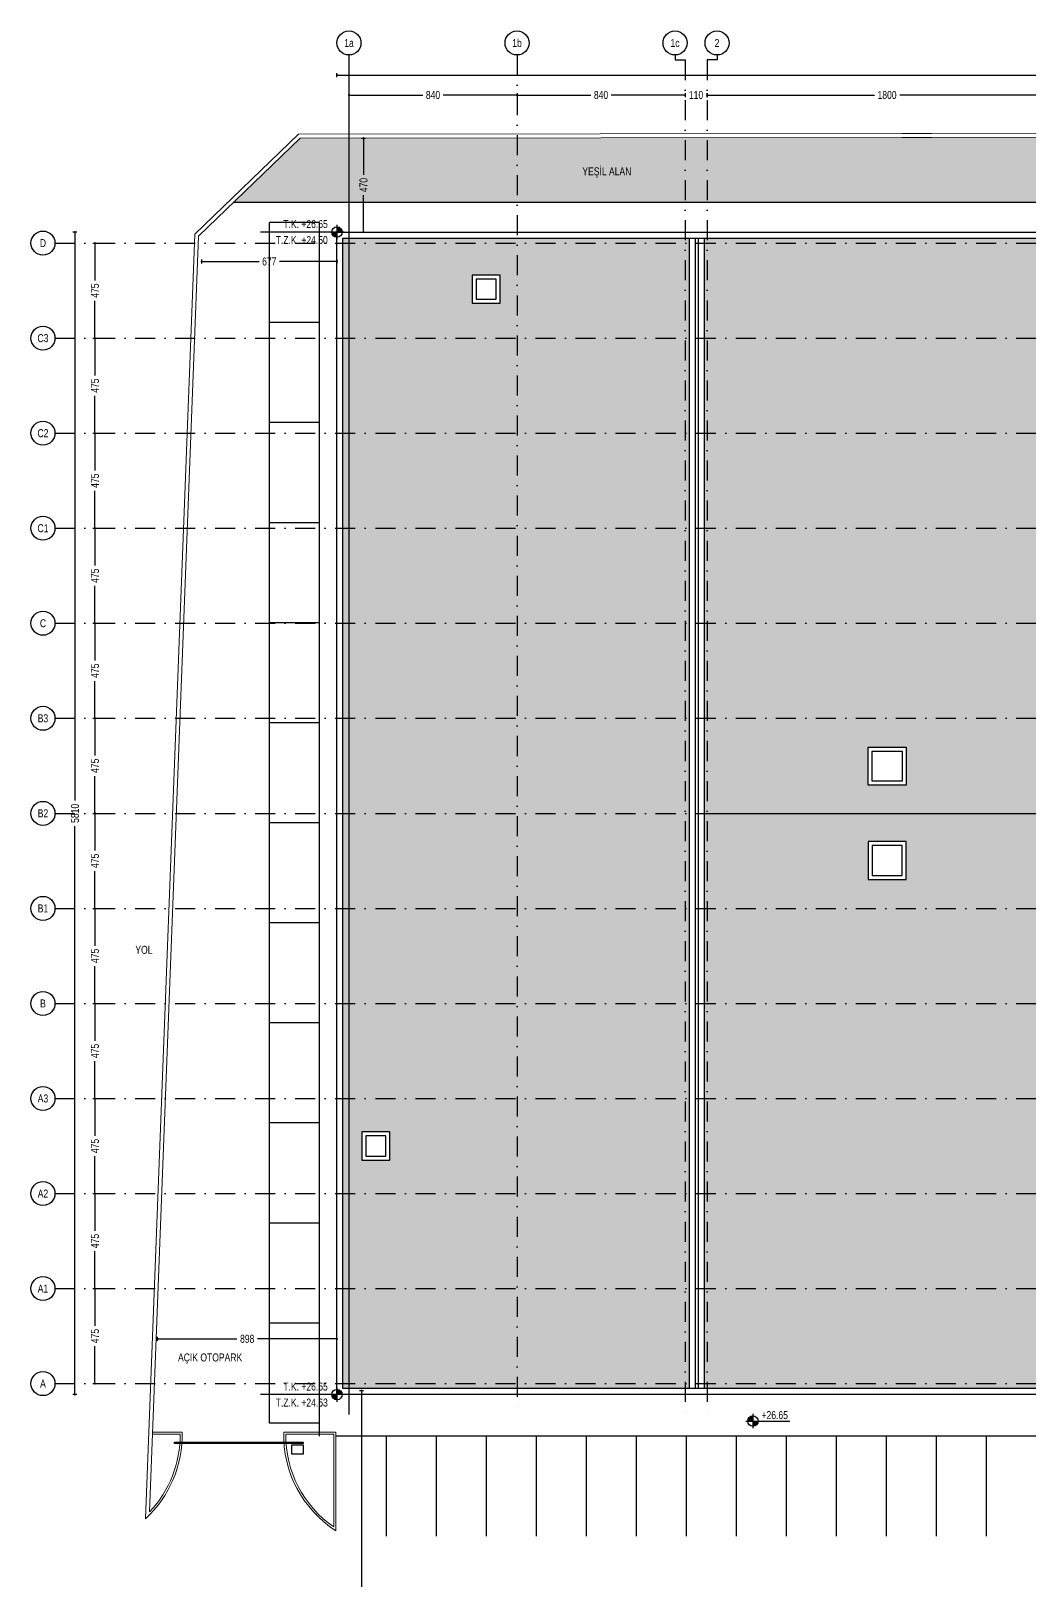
# Model space of a CAD drawing. Header units: centimetres. Extents: x 26569 to 160723, y -3143 to 14565.
# Drawn here: x 30531 to 33025, y -78 to 3793 of the extents above; entities that cross this region are included whole.
import ezdxf
from ezdxf.enums import TextEntityAlignment as Align

# ---------------------------------------------------------------- set-up
doc = ezdxf.new("R2010")
doc.units = ezdxf.units.CM
doc.header["$LTSCALE"] = 100
doc.linetypes.add('DASHDOT2', pattern=[0.5, 0.25, -0.125, 0, -0.125])
for name, color, linetype in [('A-ANNO-DIMS', 187, 'Continuous'), ('A-ANNO-GRID', 155, 'DASHDOT2'), ('A-ANNO-TEXT', 50, 'Continuous'), ('A-ELEV-01', 255, 'Continuous'), ('A-ELEV-03', 251, 'Continuous'), ('A-ROOF-OTLN', 32, 'Continuous'), ('A-WALL-INSL', 249, 'Continuous'), ('A-WALL-SNWPNL', 200, 'Continuous'), ('L-PLNT', 87, 'Continuous'), ('L-PRKG', 39, 'Continuous'), ('L-SITE-CURB', 33, 'Continuous')]:
    doc.layers.add(name, color=color, linetype=linetype)
doc.styles.add('Fields_100', font='act_simplex.shx', dxfattribs={"width": 0.8, "height": 20})
doc.styles.add('Fields_200', font='act_simplex.shx', dxfattribs={"width": 0.8, "height": 40})
doc.linetypes.add('BATTING', pattern='A,0.00254,-2.54,[134,ltypeshp.shx,S=2.54,R=0,X=-2.54,Y=0],-5.08,[134,ltypeshp.shx,S=2.54,R=180,X=2.54,Y=0],-2.54', length=10.16254)
doc.dimstyles.new('FIELDS_100', dxfattribs={"dimscale": 0, "dimtxt": 20, "dimasz": 5, "dimexe": 5, "dimexo": 5, "dimgap": 5, "dimtad": 0, "dimdec": 0, "dimzin": 0, "dimdsep": 46, "dimtxsty": 'Fields_100', "dimblk": 'DOT', "dimcen": 0.09, "dimclrt": 50, "dimadec": 0, "dimazin": 0, "dimtfac": 1, "dimtdec": 0, "dimtix": 1, "dimtofl": 0, "dimtmove": 1, "dimatfit": 3, "dimfxl": 5, "dimfxlon": 1, "dimtolj": 1, "dimtzin": 0, "dimarcsym": 0})

# ---------------------------------------------------------------- blocks, each defined once
blk = doc.blocks.new('_Dot')
at = {"color": 0, "linetype": 'ByBlock', "lineweight": -2}
blk.add_line((-0.5, 0), (-1, 0), dxfattribs=at)
at = {"color": 0, "linetype": 'ByBlock', "const_width": 0.5}
blk.add_lwpolyline([(-0.25, 0, 1), (0.25, 0, 1)], format="xyb", close=True, dxfattribs=at)
blk = doc.blocks.new('*D644')
at = {"layer": 'A-ANNO-DIMS', "color": 0, "lineweight": -2, "transparency": 16777216}
for p, q in [((32220.5, 3627.9), (32220.5, 3637.9)), ((32225.5, 3632.9), (32638.8, 3632.9)), ((33115.5, 3632.9), (32702.2, 3632.9)), ((33120.5, 3627.9), (33120.5, 3637.9))]:
    blk.add_line(p, q, dxfattribs=at)
at = {"layer": 'DEFPOINTS', "color": 0, "transparency": 16777216}
for p in [(33120.5, 3632.9), (32220.5, 3285.4), (33120.5, 3285.4)]:
    blk.add_point(p, dxfattribs=at)
at = {"layer": 'A-ANNO-DIMS', "color": 0, "lineweight": -2, "transparency": 16777216, "xscale": 5, "yscale": 5, "zscale": 5, "rotation": 180}
blk.add_blockref('_Dot', (32220.5, 3632.9), dxfattribs=at)
at = {"layer": 'A-ANNO-DIMS', "color": 0, "lineweight": -2, "transparency": 16777216, "xscale": 5, "yscale": 5, "zscale": 5}
blk.add_blockref('_Dot', (33120.5, 3632.9), dxfattribs=at)
at = {"layer": 'A-ANNO-DIMS', "color": 50, "transparency": 16777216, "insert": (32670.5, 3632.9), "char_height": 20, "attachment_point": 5, "style": 'Fields_100'}
blk.add_mtext('\\A1;1800', dxfattribs=at)
blk = doc.blocks.new('*D661')
at = {"layer": 'A-ANNO-DIMS', "color": 0, "lineweight": -2, "transparency": 16777216}
for p, q in [((31325.5, 3637.9), (31325.5, 3627.9)), ((31330.5, 3632.9), (31509.9, 3632.9)), ((31740.5, 3632.9), (31561.1, 3632.9)), ((31745.5, 3637.9), (31745.5, 3627.9))]:
    blk.add_line(p, q, dxfattribs=at)
at = {"layer": 'DEFPOINTS', "color": 0, "transparency": 16777216}
for p in [(31325.5, 3732.9), (31745.5, 3732.9), (31745.5, 3632.9)]:
    blk.add_point(p, dxfattribs=at)
at = {"layer": 'A-ANNO-DIMS', "color": 0, "lineweight": -2, "transparency": 16777216, "xscale": 5, "yscale": 5, "zscale": 5, "rotation": 180}
blk.add_blockref('_Dot', (31325.5, 3632.9), dxfattribs=at)
at = {"layer": 'A-ANNO-DIMS', "color": 0, "lineweight": -2, "transparency": 16777216, "xscale": 5, "yscale": 5, "zscale": 5}
blk.add_blockref('_Dot', (31745.5, 3632.9), dxfattribs=at)
at = {"layer": 'A-ANNO-DIMS', "color": 50, "transparency": 16777216, "insert": (31535.5, 3632.9), "char_height": 20, "attachment_point": 5, "style": 'Fields_100'}
blk.add_mtext('\\A1;840', dxfattribs=at)
blk = doc.blocks.new('*D662')
at = {"layer": 'A-ANNO-DIMS', "color": 0, "lineweight": -2, "transparency": 16777216}
for p, q in [((31745.5, 3637.9), (31745.5, 3627.9)), ((31750.5, 3632.9), (31929.9, 3632.9)), ((32160.5, 3632.9), (31981.1, 3632.9)), ((32165.5, 3637.9), (32165.5, 3627.9))]:
    blk.add_line(p, q, dxfattribs=at)
at = {"layer": 'DEFPOINTS', "color": 0, "transparency": 16777216}
for p in [(31745.5, 3732.9), (32165.5, 3720.4), (32165.5, 3632.9)]:
    blk.add_point(p, dxfattribs=at)
at = {"layer": 'A-ANNO-DIMS', "color": 0, "lineweight": -2, "transparency": 16777216, "xscale": 5, "yscale": 5, "zscale": 5, "rotation": 180}
blk.add_blockref('_Dot', (31745.5, 3632.9), dxfattribs=at)
at = {"layer": 'A-ANNO-DIMS', "color": 0, "lineweight": -2, "transparency": 16777216, "xscale": 5, "yscale": 5, "zscale": 5}
blk.add_blockref('_Dot', (32165.5, 3632.9), dxfattribs=at)
at = {"layer": 'A-ANNO-DIMS', "color": 50, "transparency": 16777216, "insert": (31955.5, 3632.9), "char_height": 20, "attachment_point": 5, "style": 'Fields_100'}
blk.add_mtext('\\A1;840', dxfattribs=at)
blk = doc.blocks.new('*D663')
at = {"layer": 'A-ANNO-DIMS', "color": 0, "lineweight": -2, "transparency": 16777216}
for p, q in [((32160.5, 3632.9), (32155.5, 3632.9)), ((32165.5, 3637.9), (32165.5, 3627.9)), ((32220.5, 3637.9), (32220.5, 3627.9)), ((32225.5, 3632.9), (32230.5, 3632.9))]:
    blk.add_line(p, q, dxfattribs=at)
at = {"layer": 'DEFPOINTS', "color": 0, "transparency": 16777216}
for p in [(32165.5, 3720.4), (32220.5, 3720.4), (32220.5, 3632.9)]:
    blk.add_point(p, dxfattribs=at)
at = {"layer": 'A-ANNO-DIMS', "color": 0, "lineweight": -2, "transparency": 16777216, "xscale": 5, "yscale": 5, "zscale": 5}
blk.add_blockref('_Dot', (32165.5, 3632.9), dxfattribs=at)
at = {"layer": 'A-ANNO-DIMS', "color": 0, "lineweight": -2, "transparency": 16777216, "xscale": 5, "yscale": 5, "zscale": 5, "rotation": 180}
blk.add_blockref('_Dot', (32220.5, 3632.9), dxfattribs=at)
at = {"layer": 'A-ANNO-DIMS', "color": 50, "transparency": 16777216, "insert": (32193, 3632.9), "char_height": 20, "attachment_point": 5, "style": 'Fields_100'}
blk.add_mtext('\\A1;110', dxfattribs=at)
blk = doc.blocks.new('*D664')
at = {"layer": 'A-ANNO-DIMS', "color": 0, "lineweight": -2, "transparency": 16777216}
for p, q in [((31295.5, 3677.9), (31295.5, 3687.9)), ((31300.5, 3682.9), (36232.5, 3682.9)), ((41243, 3682.9), (36311, 3682.9)), ((41248, 3677.9), (41248, 3687.9))]:
    blk.add_line(p, q, dxfattribs=at)
at = {"layer": 'DEFPOINTS', "color": 0, "transparency": 16777216}
for p in [(41248, 3682.9), (31295.5, 3290.4), (41248, 3290.4)]:
    blk.add_point(p, dxfattribs=at)
at = {"layer": 'A-ANNO-DIMS', "color": 0, "lineweight": -2, "transparency": 16777216, "xscale": 5, "yscale": 5, "zscale": 5, "rotation": 180}
blk.add_blockref('_Dot', (31295.5, 3682.9), dxfattribs=at)
at = {"layer": 'A-ANNO-DIMS', "color": 0, "lineweight": -2, "transparency": 16777216, "xscale": 5, "yscale": 5, "zscale": 5}
blk.add_blockref('_Dot', (41248, 3682.9), dxfattribs=at)
at = {"layer": 'A-ANNO-DIMS', "color": 50, "transparency": 16777216, "insert": (36271.7, 3682.9), "char_height": 20, "attachment_point": 5, "style": 'Fields_100'}
blk.add_mtext('\\A1;19905', dxfattribs=at)
blk = doc.blocks.new('*D665')
at = {"layer": 'A-ANNO-DIMS', "color": 0, "lineweight": -2, "transparency": 16777216}
for p, q in [((30685.6, 650.4), (30695.6, 650.4)), ((30690.6, 645.4), (30690.6, 557.2)), ((30690.6, 417.9), (30690.6, 506.1)), ((30685.6, 412.9), (30695.6, 412.9))]:
    blk.add_line(p, q, dxfattribs=at)
at = {"layer": 'DEFPOINTS', "color": 0, "transparency": 16777216}
for p in [(30590.6, 650.4), (30690.6, 650.4), (30590.6, 412.9)]:
    blk.add_point(p, dxfattribs=at)
at = {"layer": 'A-ANNO-DIMS', "color": 0, "lineweight": -2, "transparency": 16777216, "xscale": 5, "yscale": 5, "zscale": 5}
for p, rotation in [((30690.6, 650.4), 90), ((30690.6, 412.9), 270)]:
    blk.add_blockref('_Dot', p, dxfattribs=dict(at, rotation=rotation))
at = {"layer": 'A-ANNO-DIMS', "color": 50, "transparency": 16777216, "insert": (30690.6, 531.7), "char_height": 20, "attachment_point": 5, "rotation": 90, "style": 'Fields_100'}
blk.add_mtext('\\A1;475', dxfattribs=at)
blk = doc.blocks.new('*D666')
at = {"layer": 'A-ANNO-DIMS', "color": 0, "lineweight": -2, "transparency": 16777216}
for p, q in [((30685.6, 887.9), (30695.6, 887.9)), ((30690.6, 882.9), (30690.6, 794.7)), ((30690.6, 655.4), (30690.6, 743.6)), ((30685.6, 650.4), (30695.6, 650.4))]:
    blk.add_line(p, q, dxfattribs=at)
at = {"layer": 'DEFPOINTS', "color": 0, "transparency": 16777216}
for p in [(30590.6, 887.9), (30690.6, 887.9), (30590.6, 650.4)]:
    blk.add_point(p, dxfattribs=at)
at = {"layer": 'A-ANNO-DIMS', "color": 0, "lineweight": -2, "transparency": 16777216, "xscale": 5, "yscale": 5, "zscale": 5}
for p, rotation in [((30690.6, 887.9), 90), ((30690.6, 650.4), 270)]:
    blk.add_blockref('_Dot', p, dxfattribs=dict(at, rotation=rotation))
at = {"layer": 'A-ANNO-DIMS', "color": 50, "transparency": 16777216, "insert": (30690.6, 769.2), "char_height": 20, "attachment_point": 5, "rotation": 90, "style": 'Fields_100'}
blk.add_mtext('\\A1;475', dxfattribs=at)
blk = doc.blocks.new('*D667')
at = {"layer": 'A-ANNO-DIMS', "color": 0, "lineweight": -2, "transparency": 16777216}
for p, q in [((30685.6, 1125.4), (30695.6, 1125.4)), ((30690.6, 1120.4), (30690.6, 1032.2)), ((30690.6, 892.9), (30690.6, 981.1)), ((30685.6, 887.9), (30695.6, 887.9))]:
    blk.add_line(p, q, dxfattribs=at)
at = {"layer": 'DEFPOINTS', "color": 0, "transparency": 16777216}
for p in [(30590.6, 1125.4), (30690.6, 1125.4), (30590.6, 887.9)]:
    blk.add_point(p, dxfattribs=at)
at = {"layer": 'A-ANNO-DIMS', "color": 0, "lineweight": -2, "transparency": 16777216, "xscale": 5, "yscale": 5, "zscale": 5}
for p, rotation in [((30690.6, 1125.4), 90), ((30690.6, 887.9), 270)]:
    blk.add_blockref('_Dot', p, dxfattribs=dict(at, rotation=rotation))
at = {"layer": 'A-ANNO-DIMS', "color": 50, "transparency": 16777216, "insert": (30690.6, 1006.7), "char_height": 20, "attachment_point": 5, "rotation": 90, "style": 'Fields_100'}
blk.add_mtext('\\A1;475', dxfattribs=at)
blk = doc.blocks.new('*D668')
at = {"layer": 'A-ANNO-DIMS', "color": 0, "lineweight": -2, "transparency": 16777216}
for p, q in [((30685.6, 1362.9), (30695.6, 1362.9)), ((30690.6, 1357.9), (30690.6, 1269.7)), ((30690.6, 1130.4), (30690.6, 1218.6)), ((30685.6, 1125.4), (30695.6, 1125.4))]:
    blk.add_line(p, q, dxfattribs=at)
at = {"layer": 'DEFPOINTS', "color": 0, "transparency": 16777216}
for p in [(30590.6, 1362.9), (30690.6, 1362.9), (30590.6, 1125.4)]:
    blk.add_point(p, dxfattribs=at)
at = {"layer": 'A-ANNO-DIMS', "color": 0, "lineweight": -2, "transparency": 16777216, "xscale": 5, "yscale": 5, "zscale": 5}
for p, rotation in [((30690.6, 1362.9), 90), ((30690.6, 1125.4), 270)]:
    blk.add_blockref('_Dot', p, dxfattribs=dict(at, rotation=rotation))
at = {"layer": 'A-ANNO-DIMS', "color": 50, "transparency": 16777216, "insert": (30690.6, 1244.2), "char_height": 20, "attachment_point": 5, "rotation": 90, "style": 'Fields_100'}
blk.add_mtext('\\A1;475', dxfattribs=at)
blk = doc.blocks.new('*D669')
at = {"layer": 'A-ANNO-DIMS', "color": 0, "lineweight": -2, "transparency": 16777216}
for p, q in [((30685.6, 1600.4), (30695.6, 1600.4)), ((30690.6, 1595.4), (30690.6, 1507.2)), ((30690.6, 1367.9), (30690.6, 1456.1)), ((30685.6, 1362.9), (30695.6, 1362.9))]:
    blk.add_line(p, q, dxfattribs=at)
at = {"layer": 'DEFPOINTS', "color": 0, "transparency": 16777216}
for p in [(30590.6, 1600.4), (30690.6, 1600.4), (30590.6, 1362.9)]:
    blk.add_point(p, dxfattribs=at)
at = {"layer": 'A-ANNO-DIMS', "color": 0, "lineweight": -2, "transparency": 16777216, "xscale": 5, "yscale": 5, "zscale": 5}
for p, rotation in [((30690.6, 1600.4), 90), ((30690.6, 1362.9), 270)]:
    blk.add_blockref('_Dot', p, dxfattribs=dict(at, rotation=rotation))
at = {"layer": 'A-ANNO-DIMS', "color": 50, "transparency": 16777216, "insert": (30690.6, 1481.7), "char_height": 20, "attachment_point": 5, "rotation": 90, "style": 'Fields_100'}
blk.add_mtext('\\A1;475', dxfattribs=at)
blk = doc.blocks.new('*D670')
at = {"layer": 'A-ANNO-DIMS', "color": 0, "lineweight": -2, "transparency": 16777216}
for p, q in [((30685.6, 1837.9), (30695.6, 1837.9)), ((30690.6, 1832.9), (30690.6, 1744.7)), ((30690.6, 1605.4), (30690.6, 1693.6)), ((30685.6, 1600.4), (30695.6, 1600.4))]:
    blk.add_line(p, q, dxfattribs=at)
at = {"layer": 'DEFPOINTS', "color": 0, "transparency": 16777216}
for p in [(30590.6, 1837.9), (30690.6, 1837.9), (30590.6, 1600.4)]:
    blk.add_point(p, dxfattribs=at)
at = {"layer": 'A-ANNO-DIMS', "color": 0, "lineweight": -2, "transparency": 16777216, "xscale": 5, "yscale": 5, "zscale": 5}
for p, rotation in [((30690.6, 1837.9), 90), ((30690.6, 1600.4), 270)]:
    blk.add_blockref('_Dot', p, dxfattribs=dict(at, rotation=rotation))
at = {"layer": 'A-ANNO-DIMS', "color": 50, "transparency": 16777216, "insert": (30690.6, 1719.2), "char_height": 20, "attachment_point": 5, "rotation": 90, "style": 'Fields_100'}
blk.add_mtext('\\A1;475', dxfattribs=at)
blk = doc.blocks.new('*D671')
at = {"layer": 'A-ANNO-DIMS', "color": 0, "lineweight": -2, "transparency": 16777216}
for p, q in [((30685.6, 2075.4), (30695.6, 2075.4)), ((30690.6, 2070.4), (30690.6, 1982.2)), ((30690.6, 1842.9), (30690.6, 1931.1)), ((30685.6, 1837.9), (30695.6, 1837.9))]:
    blk.add_line(p, q, dxfattribs=at)
at = {"layer": 'DEFPOINTS', "color": 0, "transparency": 16777216}
for p in [(30590.6, 2075.4), (30690.6, 2075.4), (30590.6, 1837.9)]:
    blk.add_point(p, dxfattribs=at)
at = {"layer": 'A-ANNO-DIMS', "color": 0, "lineweight": -2, "transparency": 16777216, "xscale": 5, "yscale": 5, "zscale": 5}
for p, rotation in [((30690.6, 2075.4), 90), ((30690.6, 1837.9), 270)]:
    blk.add_blockref('_Dot', p, dxfattribs=dict(at, rotation=rotation))
at = {"layer": 'A-ANNO-DIMS', "color": 50, "transparency": 16777216, "insert": (30690.6, 1956.7), "char_height": 20, "attachment_point": 5, "rotation": 90, "style": 'Fields_100'}
blk.add_mtext('\\A1;475', dxfattribs=at)
blk = doc.blocks.new('*D672')
at = {"layer": 'A-ANNO-DIMS', "color": 0, "lineweight": -2, "transparency": 16777216}
for p, q in [((30685.6, 2312.9), (30695.6, 2312.9)), ((30690.6, 2307.9), (30690.6, 2219.7)), ((30690.6, 2080.4), (30690.6, 2168.6)), ((30685.6, 2075.4), (30695.6, 2075.4))]:
    blk.add_line(p, q, dxfattribs=at)
at = {"layer": 'DEFPOINTS', "color": 0, "transparency": 16777216}
for p in [(30590.6, 2312.9), (30690.6, 2312.9), (30590.6, 2075.4)]:
    blk.add_point(p, dxfattribs=at)
at = {"layer": 'A-ANNO-DIMS', "color": 0, "lineweight": -2, "transparency": 16777216, "xscale": 5, "yscale": 5, "zscale": 5}
for p, rotation in [((30690.6, 2312.9), 90), ((30690.6, 2075.4), 270)]:
    blk.add_blockref('_Dot', p, dxfattribs=dict(at, rotation=rotation))
at = {"layer": 'A-ANNO-DIMS', "color": 50, "transparency": 16777216, "insert": (30690.6, 2194.2), "char_height": 20, "attachment_point": 5, "rotation": 90, "style": 'Fields_100'}
blk.add_mtext('\\A1;475', dxfattribs=at)
blk = doc.blocks.new('*D673')
at = {"layer": 'A-ANNO-DIMS', "color": 0, "lineweight": -2, "transparency": 16777216}
for p, q in [((30685.6, 2550.4), (30695.6, 2550.4)), ((30690.6, 2545.4), (30690.6, 2457.2)), ((30690.6, 2317.9), (30690.6, 2406.1)), ((30685.6, 2312.9), (30695.6, 2312.9))]:
    blk.add_line(p, q, dxfattribs=at)
at = {"layer": 'DEFPOINTS', "color": 0, "transparency": 16777216}
for p in [(30590.6, 2550.4), (30690.6, 2550.4), (30590.6, 2312.9)]:
    blk.add_point(p, dxfattribs=at)
at = {"layer": 'A-ANNO-DIMS', "color": 0, "lineweight": -2, "transparency": 16777216, "xscale": 5, "yscale": 5, "zscale": 5}
for p, rotation in [((30690.6, 2550.4), 90), ((30690.6, 2312.9), 270)]:
    blk.add_blockref('_Dot', p, dxfattribs=dict(at, rotation=rotation))
at = {"layer": 'A-ANNO-DIMS', "color": 50, "transparency": 16777216, "insert": (30690.6, 2431.7), "char_height": 20, "attachment_point": 5, "rotation": 90, "style": 'Fields_100'}
blk.add_mtext('\\A1;475', dxfattribs=at)
blk = doc.blocks.new('*D674')
at = {"layer": 'A-ANNO-DIMS', "color": 0, "lineweight": -2, "transparency": 16777216}
for p, q in [((30685.6, 2787.9), (30695.6, 2787.9)), ((30690.6, 2782.9), (30690.6, 2694.7)), ((30690.6, 2555.4), (30690.6, 2643.6)), ((30685.6, 2550.4), (30695.6, 2550.4))]:
    blk.add_line(p, q, dxfattribs=at)
at = {"layer": 'DEFPOINTS', "color": 0, "transparency": 16777216}
for p in [(30590.6, 2787.9), (30690.6, 2787.9), (30590.6, 2550.4)]:
    blk.add_point(p, dxfattribs=at)
at = {"layer": 'A-ANNO-DIMS', "color": 0, "lineweight": -2, "transparency": 16777216, "xscale": 5, "yscale": 5, "zscale": 5}
for p, rotation in [((30690.6, 2787.9), 90), ((30690.6, 2550.4), 270)]:
    blk.add_blockref('_Dot', p, dxfattribs=dict(at, rotation=rotation))
at = {"layer": 'A-ANNO-DIMS', "color": 50, "transparency": 16777216, "insert": (30690.6, 2669.2), "char_height": 20, "attachment_point": 5, "rotation": 90, "style": 'Fields_100'}
blk.add_mtext('\\A1;475', dxfattribs=at)
blk = doc.blocks.new('*D675')
at = {"layer": 'A-ANNO-DIMS', "color": 0, "lineweight": -2, "transparency": 16777216}
for p, q in [((30685.6, 3025.4), (30695.6, 3025.4)), ((30690.6, 3020.4), (30690.6, 2932.2)), ((30690.6, 2792.9), (30690.6, 2881.1)), ((30685.6, 2787.9), (30695.6, 2787.9))]:
    blk.add_line(p, q, dxfattribs=at)
at = {"layer": 'DEFPOINTS', "color": 0, "transparency": 16777216}
for p in [(30590.6, 3025.4), (30690.6, 3025.4), (30590.6, 2787.9)]:
    blk.add_point(p, dxfattribs=at)
at = {"layer": 'A-ANNO-DIMS', "color": 0, "lineweight": -2, "transparency": 16777216, "xscale": 5, "yscale": 5, "zscale": 5}
for p, rotation in [((30690.6, 3025.4), 90), ((30690.6, 2787.9), 270)]:
    blk.add_blockref('_Dot', p, dxfattribs=dict(at, rotation=rotation))
at = {"layer": 'A-ANNO-DIMS', "color": 50, "transparency": 16777216, "insert": (30690.6, 2906.7), "char_height": 20, "attachment_point": 5, "rotation": 90, "style": 'Fields_100'}
blk.add_mtext('\\A1;475', dxfattribs=at)
blk = doc.blocks.new('*D676')
at = {"layer": 'A-ANNO-DIMS', "color": 0, "lineweight": -2, "transparency": 16777216}
for p, q in [((30685.6, 3262.9), (30695.6, 3262.9)), ((30690.6, 3257.9), (30690.6, 3169.7)), ((30690.6, 3030.4), (30690.6, 3118.6)), ((30685.6, 3025.4), (30695.6, 3025.4))]:
    blk.add_line(p, q, dxfattribs=at)
at = {"layer": 'DEFPOINTS', "color": 0, "transparency": 16777216}
for p in [(30590.6, 3262.9), (30690.6, 3262.9), (30590.6, 3025.4)]:
    blk.add_point(p, dxfattribs=at)
at = {"layer": 'A-ANNO-DIMS', "color": 0, "lineweight": -2, "transparency": 16777216, "xscale": 5, "yscale": 5, "zscale": 5}
for p, rotation in [((30690.6, 3262.9), 90), ((30690.6, 3025.4), 270)]:
    blk.add_blockref('_Dot', p, dxfattribs=dict(at, rotation=rotation))
at = {"layer": 'A-ANNO-DIMS', "color": 50, "transparency": 16777216, "insert": (30690.6, 3144.2), "char_height": 20, "attachment_point": 5, "rotation": 90, "style": 'Fields_100'}
blk.add_mtext('\\A1;475', dxfattribs=at)
blk = doc.blocks.new('*D677')
at = {"layer": 'A-ANNO-DIMS', "color": 0, "lineweight": -2, "transparency": 16777216}
for p, q in [((30645.6, 3290.4), (30635.6, 3290.4)), ((30640.6, 3285.4), (30640.6, 1869.6)), ((30640.6, 390.4), (30640.6, 1806.2)), ((30645.6, 385.4), (30635.6, 385.4))]:
    blk.add_line(p, q, dxfattribs=at)
at = {"layer": 'DEFPOINTS', "color": 0, "transparency": 16777216}
for p in [(30640.6, 3290.4), (31295.5, 3290.4), (31295.5, 385.4)]:
    blk.add_point(p, dxfattribs=at)
at = {"layer": 'A-ANNO-DIMS', "color": 0, "lineweight": -2, "transparency": 16777216, "xscale": 5, "yscale": 5, "zscale": 5}
for p, rotation in [((30640.6, 3290.4), 90), ((30640.6, 385.4), 270)]:
    blk.add_blockref('_Dot', p, dxfattribs=dict(at, rotation=rotation))
at = {"layer": 'A-ANNO-DIMS', "color": 50, "transparency": 16777216, "insert": (30640.6, 1837.9), "char_height": 20, "attachment_point": 5, "rotation": 90, "style": 'Fields_100'}
blk.add_mtext('\\A1;5810', dxfattribs=at)
blk = doc.blocks.new('*D638')
at = {"layer": 'A-ANNO-DIMS', "color": 0, "lineweight": -2, "transparency": 16777216}
for p, q in [((31356.8, 3525.3), (31366.8, 3525.3)), ((31361.8, 3520.3), (31361.8, 3433.4)), ((31361.8, 3295.4), (31361.8, 3382.3)), ((31356.8, 3290.4), (31366.8, 3290.4))]:
    blk.add_line(p, q, dxfattribs=at)
at = {"layer": 'DEFPOINTS', "color": 0, "transparency": 16777216}
for p in [(31203.5, 3525.3), (31361.8, 3525.3), (31295.5, 3290.4)]:
    blk.add_point(p, dxfattribs=at)
at = {"layer": 'A-ANNO-DIMS', "color": 0, "lineweight": -2, "transparency": 16777216, "xscale": 5, "yscale": 5, "zscale": 5}
for p, rotation in [((31361.8, 3525.3), 90), ((31361.8, 3290.4), 270)]:
    blk.add_blockref('_Dot', p, dxfattribs=dict(at, rotation=rotation))
at = {"layer": 'A-ANNO-DIMS', "color": 50, "transparency": 16777216, "insert": (31361.8, 3407.9), "char_height": 20, "attachment_point": 5, "rotation": 90, "style": 'Fields_100'}
blk.add_mtext('\\A1;470', dxfattribs=at)
blk = doc.blocks.new('*D639')
at = {"layer": 'A-ANNO-DIMS', "color": 0, "lineweight": -2, "transparency": 16777216}
for p, q in [((30957.1, 3221.8), (30957.1, 3211.8)), ((30962.1, 3216.8), (31100.7, 3216.8)), ((31290.5, 3216.8), (31151.8, 3216.8)), ((31295.5, 3221.8), (31295.5, 3211.8))]:
    blk.add_line(p, q, dxfattribs=at)
at = {"layer": 'DEFPOINTS', "color": 0, "transparency": 16777216}
for p in [(31295.5, 3290.4), (30957.1, 3276.1), (30957.1, 3216.8)]:
    blk.add_point(p, dxfattribs=at)
at = {"layer": 'A-ANNO-DIMS', "color": 0, "lineweight": -2, "transparency": 16777216, "xscale": 5, "yscale": 5, "zscale": 5, "rotation": 180}
blk.add_blockref('_Dot', (30957.1, 3216.8), dxfattribs=at)
at = {"layer": 'A-ANNO-DIMS', "color": 0, "lineweight": -2, "transparency": 16777216, "xscale": 5, "yscale": 5, "zscale": 5}
blk.add_blockref('_Dot', (31295.5, 3216.8), dxfattribs=at)
at = {"layer": 'A-ANNO-DIMS', "color": 50, "transparency": 16777216, "insert": (31126.3, 3216.8), "char_height": 20, "attachment_point": 5, "style": 'Fields_100'}
blk.add_mtext('\\A1;677', dxfattribs=at)
blk = doc.blocks.new('*D640')
at = {"layer": 'A-ANNO-DIMS', "color": 0, "lineweight": -2, "transparency": 16777216}
for p, q in [((30846.7, 519.8), (30846.7, 529.8)), ((30851.7, 524.8), (31045.5, 524.8)), ((31290.5, 524.8), (31096.6, 524.8)), ((31295.5, 519.8), (31295.5, 529.8))]:
    blk.add_line(p, q, dxfattribs=at)
at = {"layer": 'DEFPOINTS', "color": 0, "transparency": 16777216}
for p in [(30846.7, 524.8), (30846.7, 402.7), (31295.5, 385.4)]:
    blk.add_point(p, dxfattribs=at)
at = {"layer": 'A-ANNO-DIMS', "color": 0, "lineweight": -2, "transparency": 16777216, "xscale": 5, "yscale": 5, "zscale": 5, "rotation": 180}
blk.add_blockref('_Dot', (30846.7, 524.8), dxfattribs=at)
at = {"layer": 'A-ANNO-DIMS', "color": 0, "lineweight": -2, "transparency": 16777216, "xscale": 5, "yscale": 5, "zscale": 5}
blk.add_blockref('_Dot', (31295.5, 524.8), dxfattribs=at)
at = {"layer": 'A-ANNO-DIMS', "color": 50, "transparency": 16777216, "insert": (31071.1, 524.8), "char_height": 20, "attachment_point": 5, "style": 'Fields_100'}
blk.add_mtext('\\A1;898', dxfattribs=at)
blk = doc.blocks.new('*D641')
at = {"layer": 'A-ANNO-DIMS', "color": 0, "lineweight": -2, "transparency": 16777216}
for p, q in [((31351.7, 395.4), (31361.7, 395.4)), ((31356.7, 390.4), (31356.7, -454)), ((31356.7, -1364.8), (31356.7, -520.4)), ((31351.7, -1369.8), (31361.7, -1369.8))]:
    blk.add_line(p, q, dxfattribs=at)
at = {"layer": 'DEFPOINTS', "color": 0, "transparency": 16777216}
for p in [(31293.9, 395.4), (31295.7, -1369.8), (31356.7, -1369.8)]:
    blk.add_point(p, dxfattribs=at)
at = {"layer": 'A-ANNO-DIMS', "color": 0, "lineweight": -2, "transparency": 16777216, "xscale": 5, "yscale": 5, "zscale": 5}
for p, rotation in [((31356.7, 395.4), 90), ((31356.7, -1369.8), 270)]:
    blk.add_blockref('_Dot', p, dxfattribs=dict(at, rotation=rotation))
at = {"layer": 'A-ANNO-DIMS', "color": 50, "transparency": 16777216, "insert": (31356.7, -487.2), "char_height": 20, "attachment_point": 5, "rotation": 90, "style": 'Fields_100'}
blk.add_mtext('\\A1;3530', dxfattribs=at)
blk = doc.blocks.new('Kot_plan')
h = blk.add_hatch(color=0)
h.paths.add_polyline_path([(0, 13, 0.414214), (-13, 0), (0, 0)])
h.paths.add_polyline_path([(13, 0), (0, 0), (0, -13, 0.414214)])
at = {"color": 0}
for p, q in [((-18, 0), (92, 0)), ((0, 18), (0, -18))]:
    blk.add_line(p, q, dxfattribs=at)
blk.add_circle((0, 0), 13, dxfattribs=at)
at = {"color": 0, "style": 'Fields_100', "width": 0.8}
blk.add_attdef('BITMISKOT', (21.6, 5), '', height=20, dxfattribs=at)
blk.add_attdef('KABAKOT', text='', height=20, dxfattribs=at).set_placement((21.6, -5), align=Align.TOP_LEFT)

msp = doc.modelspace()

# ---------------------------------------------------------------- hatches: boundary and pattern name
at = {"layer": 'A-ANNO-DIMS'}
h = msp.add_hatch(color=256, dxfattribs=at)
h.paths.add_polyline_path([(31295.49, 3303.41, -0.4142136), (31308.49, 3290.41), (31295.49, 3290.41)])
h.paths.add_polyline_path([(31282.49, 3290.41), (31295.49, 3290.41), (31295.49, 3277.41, -0.4142136)])
h = msp.add_hatch(color=256, dxfattribs=at)
h.paths.add_polyline_path([(31295.49, 398.41, -0.4142136), (31308.49, 385.41), (31295.49, 385.41)])
h.paths.add_polyline_path([(31282.49, 385.41), (31295.49, 385.41), (31295.49, 372.41, -0.4142136)])
at = {"layer": 'A-WALL-INSL', "true_color": 0xf2f2f2}
h = msp.add_hatch(color=7, dxfattribs=at)
h.dxf.hatch_style = 1
h.paths.add_polyline_path([(31632.99, 3182.91), (31702.99, 3182.91), (31702.99, 3112.91), (31632.99, 3112.91)])
h.paths.add_polyline_path([(31427.99, 1041.66), (31427.99, 971.66), (31357.99, 971.66), (31357.99, 1041.66)])
h.paths.add_polyline_path([(31310.49, 400.41), (32175.49, 400.41), (32175.49, 3275.41), (31310.49, 3275.41)])
h = msp.add_hatch(color=7, dxfattribs=at)
h.dxf.hatch_style = 1
h.paths.add_polyline_path([(32622.99, 1767.28), (32717.99, 1767.28), (32717.99, 1672.28), (32622.99, 1672.28)])
h.paths.add_polyline_path([(32622.99, 2003.54), (32717.99, 2003.54), (32717.99, 1908.54), (32622.99, 1908.54)])
h.paths.add_polyline_path([(33522.99, 1908.54), (33522.99, 2003.54), (33617.99, 2003.54), (33617.99, 1908.54)])
h.paths.add_polyline_path([(33522.99, 1672.28), (33522.99, 1767.28), (33617.99, 1767.28), (33617.99, 1672.28)])
h.paths.add_polyline_path([(34422.99, 2003.54), (34517.99, 2003.54), (34517.99, 1908.54), (34422.99, 1908.54)])
h.paths.add_polyline_path([(34517.99, 1672.28), (34422.99, 1672.28), (34422.99, 1767.28), (34517.99, 1767.28)])
h.paths.add_polyline_path([(35322.99, 2003.54), (35417.99, 2003.54), (35417.99, 1908.54), (35322.99, 1908.54)])
h.paths.add_polyline_path([(35417.99, 1672.28), (35322.99, 1672.28), (35322.99, 1767.28), (35417.99, 1767.28)])
h.paths.add_polyline_path([(36342.99, 1908.54), (36247.99, 1908.54), (36247.99, 2003.54), (36342.99, 2003.54)])
h.paths.add_polyline_path([(36247.99, 1767.28), (36342.99, 1767.28), (36342.99, 1672.28), (36247.99, 1672.28)])
h.paths.add_polyline_path([(37122.99, 1908.54), (37122.99, 2003.54), (37217.99, 2003.54), (37217.99, 1908.54)])
h.paths.add_polyline_path([(37122.99, 1767.28), (37217.99, 1767.28), (37217.99, 1672.28), (37122.99, 1672.28)])
h.paths.add_polyline_path([(38117.99, 2003.54), (38117.99, 1908.54), (38022.99, 1908.54), (38022.99, 2003.54)])
h.paths.add_polyline_path([(38022.99, 1672.28), (38022.99, 1767.28), (38117.99, 1767.28), (38117.99, 1672.28)])
h.paths.add_polyline_path([(38922.99, 2003.54), (39017.99, 2003.54), (39017.99, 1908.54), (38922.99, 1908.54)])
h.paths.add_polyline_path([(39017.99, 1767.28), (39017.99, 1672.28), (38922.99, 1672.28), (38922.99, 1767.28)])
h.paths.add_polyline_path([(39917.99, 2003.54), (39917.99, 1908.54), (39822.99, 1908.54), (39822.99, 2003.54)])
h.paths.add_polyline_path([(39822.99, 1767.28), (39917.99, 1767.28), (39917.99, 1672.28), (39822.99, 1672.28)])
h.paths.add_polyline_path([(40722.99, 1908.54), (40722.99, 2003.54), (40817.99, 2003.54), (40817.99, 1908.54)])
h.paths.add_polyline_path([(40722.99, 1672.28), (40722.99, 1767.28), (40817.99, 1767.28), (40817.99, 1672.28)])
h.paths.add_polyline_path([(32212.99, 400.41), (41232.99, 400.41), (41232.99, 3275.41), (32212.99, 3275.41)])
at = {"layer": 'L-PLNT'}
h = msp.add_hatch(dxfattribs=at)
h.set_pattern_fill('DOTS', color=256, scale=5, angle=90)
h.set_pattern_definition([(90, (29502.896, 26811.631), (-7.9375, 3.96875), [0, -7.9375])])
h.paths.add_polyline_path([(31037.73, 3365.41), (31203.5, 3525.32), (36357.98, 3529.63), (36357.98, 3365.41)])

# ---------------------------------------------------------------- linework, layer by layer
at = {"layer": 'A-ANNO-DIMS'}
for p, q in [((31313.49, 3290.41), (31104.64, 3290.41)), ((31295.49, 3308.41), (31295.49, 3272.41)), ((31295.49, 403.41), (31295.49, 367.41)), ((31313.49, 385.41), (31104.64, 385.41))]:
    msp.add_line(p, q, dxfattribs=at)
for centre in [(31295.49, 3290.41), (31295.49, 385.41)]:
    msp.add_circle(centre, 13, dxfattribs=at)
at = {"layer": 'A-ANNO-GRID', "linetype": 'Continuous', "ltscale": 2}
msp.add_line((31325.49, 3732.91), (31325.49, 335.41), dxfattribs=at)
at = {"layer": 'A-ANNO-GRID', "ltscale": 2}
for p, q in [((31745.49, 3732.91), (31745.49, 335.41)), ((32165.49, 3720.41), (32165.49, 335.41)), ((32220.49, 3720.41), (32220.49, 335.41)), ((30590.57, 3262.91), (41492.99, 3262.91)), ((30590.57, 3025.41), (41492.99, 3025.41)), ((30590.57, 2787.91), (41492.99, 2787.91)), ((30590.57, 2550.41), (41492.99, 2550.41)), ((30590.57, 2312.91), (41492.99, 2312.91)), ((30590.57, 2075.41), (41492.99, 2075.41)), ((30590.57, 1837.91), (41492.99, 1837.91)), ((30590.57, 1600.41), (41492.99, 1600.41)), ((30590.57, 1362.91), (41492.99, 1362.91)), ((30590.57, 1125.41), (41492.99, 1125.41)), ((30590.57, 887.91), (41492.99, 887.91)), ((30590.57, 650.41), (41492.99, 650.41)), ((30590.57, 412.91), (41492.99, 412.91))]:
    msp.add_line(p, q, dxfattribs=at)
at = {"layer": 'A-ANNO-GRID', "linetype": 'Continuous', "ltscale": 10}
for points in [[(32140.49, 3732.91), (32140.49, 3720.41), (32165.49, 3720.41)], [(32245.49, 3732.91), (32245.49, 3720.41), (32220.49, 3720.41)]]:
    msp.add_lwpolyline(points, dxfattribs=at)
for centre in [(31325.49, 3762.91), (31745.49, 3762.91), (32140.49, 3762.91), (32245.49, 3762.91), (30560.57, 3262.91), (30560.57, 3025.41), (30560.57, 2787.91), (30560.57, 2550.41), (30560.57, 2312.91), (30560.57, 2075.41), (30560.57, 1837.91), (30560.57, 1600.41), (30560.57, 1362.91), (30560.57, 1125.41), (30560.57, 887.91), (30560.57, 650.41), (30560.57, 412.91)]:
    msp.add_circle(centre, 30, dxfattribs=at)
at = {"layer": 'A-ELEV-01'}
msp.add_line((32212.99, 1837.91), (41232.99, 1837.91), dxfattribs=at)
for points in [[(31632.99, 3112.91), (31702.99, 3112.91), (31702.99, 3182.91), (31632.99, 3182.91)], [(31642.99, 3122.91), (31692.99, 3122.91), (31692.99, 3172.91), (31642.99, 3172.91)], [(32622.99, 2003.54), (32717.99, 2003.54), (32717.99, 1908.54), (32622.99, 1908.54)], [(32632.99, 1993.54), (32707.99, 1993.54), (32707.99, 1918.54), (32632.99, 1918.54)], [(32622.99, 1672.28), (32717.99, 1672.28), (32717.99, 1767.28), (32622.99, 1767.28)], [(32632.99, 1682.28), (32707.99, 1682.28), (32707.99, 1757.28), (32632.99, 1757.28)], [(31357.99, 971.66), (31427.99, 971.66), (31427.99, 1041.66), (31357.99, 1041.66)], [(31367.99, 981.66), (31417.99, 981.66), (31417.99, 1031.66), (31367.99, 1031.66)], [(30889.64, 266.28), (31211.36, 266.28), (31211.36, 263.04), (30889.64, 263.04)], [(31183, 259.9), (31210.74, 259.9), (31210.74, 236.9), (31183, 236.9)]]:
    msp.add_lwpolyline(points, close=True, dxfattribs=at)
at = {"layer": 'A-ELEV-03'}
msp.add_line((31037.73, 3365.41), (42911.5, 3365.41), dxfattribs=at)
at = {"layer": 'A-ROOF-OTLN'}
for p, q in [((32175.49, 3275.41), (32175.49, 400.41)), ((32190.49, 3275.41), (32190.49, 400.41)), ((32197.99, 3275.41), (32197.99, 400.41)), ((32212.99, 3275.41), (32212.99, 400.41))]:
    msp.add_line(p, q, dxfattribs=at)
for points in [[(31295.49, 3290.41), (41247.99, 3290.41), (41247.99, 385.41), (31295.49, 385.41)], [(31310.49, 3275.41), (41232.99, 3275.41), (41232.99, 400.41), (31310.49, 400.41)]]:
    msp.add_lwpolyline(points, close=True, dxfattribs=at)
at = {"layer": 'A-WALL-INSL', "linetype": 'BATTING', "ltscale": 0.005}
msp.add_lwpolyline([(31295.49, 1133.85), (31295.49, 1202.91)], dxfattribs=at)
at = {"layer": 'A-WALL-SNWPNL'}
msp.add_lwpolyline([(31295.49, 385.41), (31285.49, 385.41)], dxfattribs=at)
at = {"layer": 'L-PRKG'}
for p, q in [((31127.11, 314.25), (31127.11, 3314.25)), ((31252.11, 3314.25), (31127.11, 3314.25)), ((31252.11, 281.91), (31252.11, 3314.25)), ((31252.11, 3064.25), (31127.11, 3064.25)), ((31252.11, 2814.25), (31127.11, 2814.25)), ((31252.11, 2564.25), (31127.11, 2564.25)), ((31252.11, 2314.25), (31127.11, 2314.25)), ((31252.11, 2064.25), (31127.11, 2064.25)), ((31252.11, 1814.25), (31127.11, 1814.25)), ((31252.11, 1564.25), (31127.11, 1564.25)), ((31252.11, 1314.25), (31127.11, 1314.25)), ((31252.11, 1064.25), (31127.11, 1064.25)), ((31252.11, 814.25), (31127.11, 814.25)), ((31252.11, 564.25), (31127.11, 564.25)), ((31252.11, 314.25), (31127.11, 314.25)), ((33116.74, 281.91), (31292.99, 281.91)), ((31418.21, 281.91), (31418.21, 31.91)), ((31543.21, 281.91), (31543.21, 31.91)), ((31668.21, 281.91), (31668.21, 31.91)), ((31793.21, 281.91), (31793.21, 31.91)), ((31918.21, 281.91), (31918.21, 31.91)), ((32043.21, 281.91), (32043.21, 31.91)), ((32168.21, 281.91), (32168.21, 31.91)), ((32293.21, 281.91), (32293.21, 31.91)), ((32418.21, 281.91), (32418.21, 31.91)), ((32543.21, 281.91), (32543.21, 31.91)), ((32668.21, 281.91), (32668.21, 31.91)), ((32793.21, 281.91), (32793.21, 31.91)), ((32918.21, 281.91), (32918.21, 31.91))]:
    msp.add_line(p, q, dxfattribs=at)
at = {"layer": 'L-SITE-CURB', "lineweight": 0}
for p, q in [((30939.89, 3284.93), (31199.46, 3535.31)), ((30949.73, 3280.53), (31203.5, 3525.32)), ((31199.46, 3535.31), (32707.74, 3536.81)), ((31203.5, 3525.32), (32707.75, 3526.81)), ((32707.74, 3536.81), (32782.75, 3536.81)), ((32707.75, 3526.81), (32782.75, 3526.88)), ((32782.75, 3536.88), (35557.75, 3539.64)), ((32782.75, 3526.88), (35557.75, 3529.64)), ((31037.73, 3365.41), (36881.98, 3365.41)), ((30816.56, 74.9), (30939.89, 3284.93)), ((30827.24, 92.45), (30949.73, 3280.53)), ((30903.33, 286.91), (30834.71, 286.91)), ((30908.24, 291.91), (30834.9, 291.91)), ((31291.45, 291.91), (31162.49, 291.91)), ((31287.36, 286.91), (31167.39, 286.91)), ((31287.36, 54.73), (31287.36, 286.91)), ((31292.36, 45.37), (31292.36, 291.91))]:
    msp.add_line(p, q, dxfattribs=at)
for centre, radius, start, end in [((30624.49, 283.91), 283.86, 312.58095, 1.61548), ((30624.49, 283.91), 278.86, 316.64131, 0.6169), ((31446.23, 283.91), 283.86, 178.38452, 237.17539), ((31446.23, 283.91), 278.86, 179.3831, 235.26936)]:
    msp.add_arc(centre, radius, start, end, dxfattribs=at)

# ---------------------------------------------------------------- block references
at = {"layer": 'A-ANNO-DIMS'}
ref = msp.add_blockref('Kot_plan', (32335.11, 319.18), dxfattribs=at)
ref.add_attrib('BITMISKOT', '+26.65', (32356.7, 324.18), dxfattribs={"layer": 'A-ANNO-TEXT', "height": 20, "style": 'Fields_100', "width": 0.8})

# ---------------------------------------------------------------- texts
at = {"layer": 'A-ANNO-GRID', "color": 50, "style": 'Fields_100', "width": 0.8}
for s, p in [('1a', (31325.49, 3762.91)), ('1b', (31745.49, 3762.91)), ('1c', (32140.49, 3762.91)), ('2', (32245.49, 3762.91)), ('D', (30560.57, 3262.91)), ('C3', (30560.57, 3025.41)), ('C2', (30560.57, 2787.91)), ('C1', (30560.57, 2550.41)), ('C', (30560.57, 2312.91)), ('B3', (30560.57, 2075.41)), ('B2', (30560.57, 1837.91)), ('B1', (30560.57, 1600.41)), ('B', (30560.57, 1362.91)), ('A3', (30560.57, 1125.41)), ('A2', (30560.57, 887.91)), ('A1', (30560.57, 650.41)), ('A', (30560.57, 412.91))]:
    msp.add_text(s, height=20, rotation=359.92667, dxfattribs=at).set_placement(p, align=Align.MIDDLE_CENTER)
at = {"layer": 'A-ANNO-TEXT', "char_height": 20}
for s, width, insert, attachment_point, style in [('YEŞİL ALAN', 290.9769, (31970.02, 3438.99), 5, 'Fields_200'), ('T.K. +26.65', 268.2461, (31272.49, 3310.41), 6, 'Fields_100'), ('T.Z.K. +24.50', 268.2461, (31272.49, 3270.41), 6, 'Fields_100'), ('YOL', 290.9769, (30812.87, 1496.72), 5, 'Fields_200'), ('AÇIK OTOPARK', 290.9769, (30978.36, 475.26), 5, 'Fields_200'), ('T.K. +26.65', 268.2461, (31272.49, 405.41), 6, 'Fields_100'), ('T.Z.K. +24.63', 268.2461, (31272.49, 365.41), 6, 'Fields_100')]:
    msp.add_mtext_dynamic_manual_height_columns(s, width=width, gutter_width=100, heights=[0], dxfattribs=dict(at, insert=insert, attachment_point=attachment_point, style=style))

# ---------------------------------------------------------------- dimensions: what is measured, and where the dimension line sits
at = {"layer": 'A-ANNO-DIMS'}
for base, p1, p2, picture, middle in [((31745.49, 3632.91), (31325.49, 3732.91), (31745.49, 3732.91), '*D661', (31535.49, 3632.91)), ((32165.49, 3632.91), (31745.49, 3732.91), (32165.49, 3720.41), '*D662', (31955.49, 3632.91)), ((32220.49, 3632.91), (32165.49, 3720.41), (32220.49, 3720.41), '*D663', (32192.99, 3632.91)), ((41247.99, 3682.91), (31295.49, 3290.41), (41247.99, 3290.41), '*D664', (36271.74, 3682.91)), ((33120.49, 3632.91), (32220.49, 3285.41), (33120.49, 3285.41), '*D644', (32670.49, 3632.91)), ((30957.07, 3216.83), (31295.49, 3290.41), (30957.07, 3276.12), '*D639', (31126.28, 3216.83)), ((30846.67, 524.76), (31295.49, 385.41), (30846.67, 402.66), '*D640', (31071.08, 524.76))]:
    dim = msp.add_linear_dim(base=base, p1=p1, p2=p2, dimstyle='FIELDS_100', override={"dimscale": 1, "dimlfac": 2}, dxfattribs=at)
    dim.commit()
    dim.dimension.update_dxf_attribs({"geometry": picture, "text_midpoint": middle})
for base, p1, p2, picture, middle in [((31361.78, 3525.32), (31295.49, 3290.41), (31203.5, 3525.32), '*D638', (31361.78, 3407.86)), ((30640.57, 3290.41), (31295.49, 385.41), (31295.49, 3290.41), '*D677', (30640.57, 1837.91)), ((30690.57, 3262.91), (30590.57, 3025.41), (30590.57, 3262.91), '*D676', (30690.57, 3144.16)), ((30690.57, 3025.41), (30590.57, 2787.91), (30590.57, 3025.41), '*D675', (30690.57, 2906.66)), ((30690.57, 2787.91), (30590.57, 2550.41), (30590.57, 2787.91), '*D674', (30690.57, 2669.16)), ((30690.57, 2550.41), (30590.57, 2312.91), (30590.57, 2550.41), '*D673', (30690.57, 2431.66)), ((30690.57, 2312.91), (30590.57, 2075.41), (30590.57, 2312.91), '*D672', (30690.57, 2194.16)), ((30690.57, 2075.41), (30590.57, 1837.91), (30590.57, 2075.41), '*D671', (30690.57, 1956.66)), ((30690.57, 1837.91), (30590.57, 1600.41), (30590.57, 1837.91), '*D670', (30690.57, 1719.16)), ((30690.57, 1600.41), (30590.57, 1362.91), (30590.57, 1600.41), '*D669', (30690.57, 1481.66)), ((30690.57, 1362.91), (30590.57, 1125.41), (30590.57, 1362.91), '*D668', (30690.57, 1244.16)), ((30690.57, 1125.41), (30590.57, 887.91), (30590.57, 1125.41), '*D667', (30690.57, 1006.66)), ((30690.57, 887.91), (30590.57, 650.41), (30590.57, 887.91), '*D666', (30690.57, 769.16)), ((30690.57, 650.41), (30590.57, 412.91), (30590.57, 650.41), '*D665', (30690.57, 531.66)), ((31356.67, -1369.77), (31293.95, 395.41), (31295.71, -1369.77), '*D641', (31356.67, -487.18))]:
    dim = msp.add_linear_dim(base=base, p1=p1, p2=p2, angle=90, dimstyle='FIELDS_100', override={"dimscale": 1, "dimlfac": 2}, dxfattribs=at)
    dim.commit()
    dim.dimension.update_dxf_attribs({"geometry": picture, "text_midpoint": middle})

doc.saveas('drawing.dxf')
